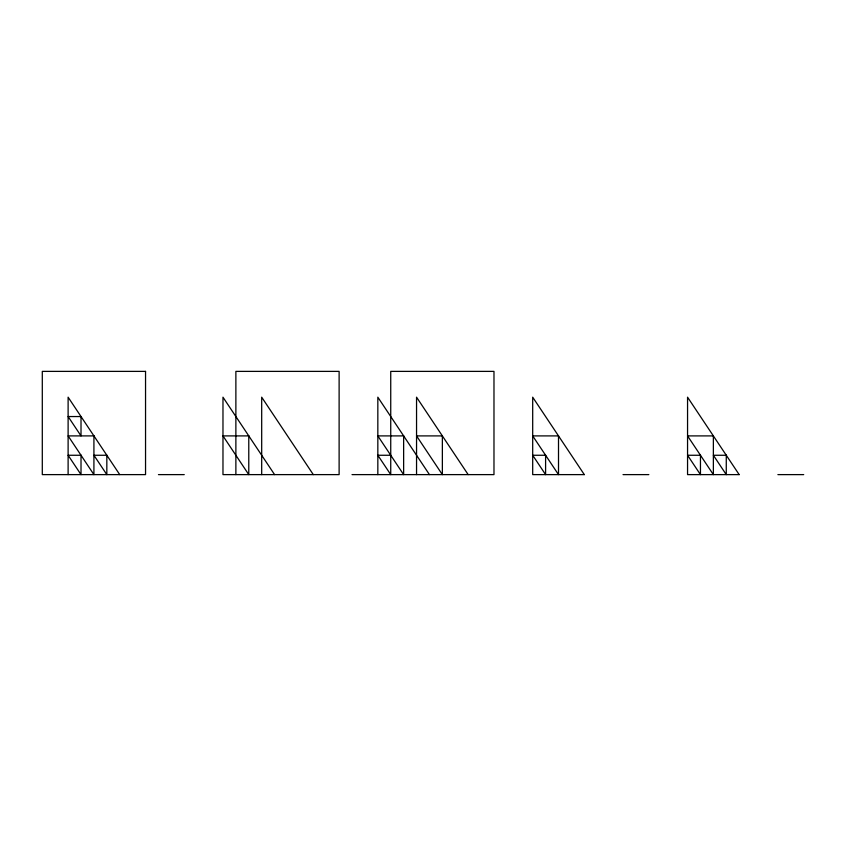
<?xml version="1.0" encoding="UTF-8"?>
<svg xmlns="http://www.w3.org/2000/svg" width="846" height="846" viewBox="0 0 846 846"><rect width="100%" height="100%" fill="white"/><g stroke="black" fill="none" stroke-linecap="round" stroke-linejoin="round"><path stroke-width="1.27" d="M390.736 455.264L377.834 455.264L390.736 474.617L390.736 371.383L493.979 371.383L493.979 474.617L352.021 474.617M158.445 474.617L184.259 474.617M623.026 474.617L648.84 474.617M777.886 474.617L803.7 474.617M468.166 474.617L416.549 397.186L416.549 474.617M429.451 474.617L377.834 397.186L377.834 474.617M313.306 474.617L261.689 397.186L261.689 474.617M274.59 474.617L222.974 397.186L222.974 474.617L339.119 474.617L339.119 371.383L235.875 371.383L235.875 474.617M119.73 474.617L68.114 397.186L68.114 474.617M145.544 371.383L42.3 371.383L42.3 474.617L145.544 474.617L145.544 371.383M81.015 416.549L68.114 416.549L81.015 435.902L81.015 416.549M93.917 435.902L68.114 435.902L93.917 474.617L93.917 435.902M248.777 435.902L222.974 435.902L248.777 474.617L248.777 435.902M403.637 435.902L377.834 435.902L403.637 474.617L403.637 435.902M442.363 435.902L416.549 435.902L442.363 474.617L442.363 435.902M558.508 435.902L532.694 435.902L558.508 474.617L558.508 435.902M713.368 435.902L687.555 435.902L713.368 474.617L713.368 435.902M81.015 455.264L68.114 455.264L81.015 474.617L81.015 455.264M106.829 455.264L93.917 455.264L106.829 474.617L106.829 455.264M545.596 455.264L532.694 455.264L545.596 474.617L545.596 455.264M700.456 455.264L687.555 455.264L700.456 474.617L700.456 455.264M726.27 455.264L713.368 455.264L726.27 474.617L726.27 455.264M584.311 474.617L532.694 474.617L532.694 397.186L584.311 474.617M739.171 474.617L687.555 474.617L687.555 397.186L739.171 474.617"/></g></svg>
